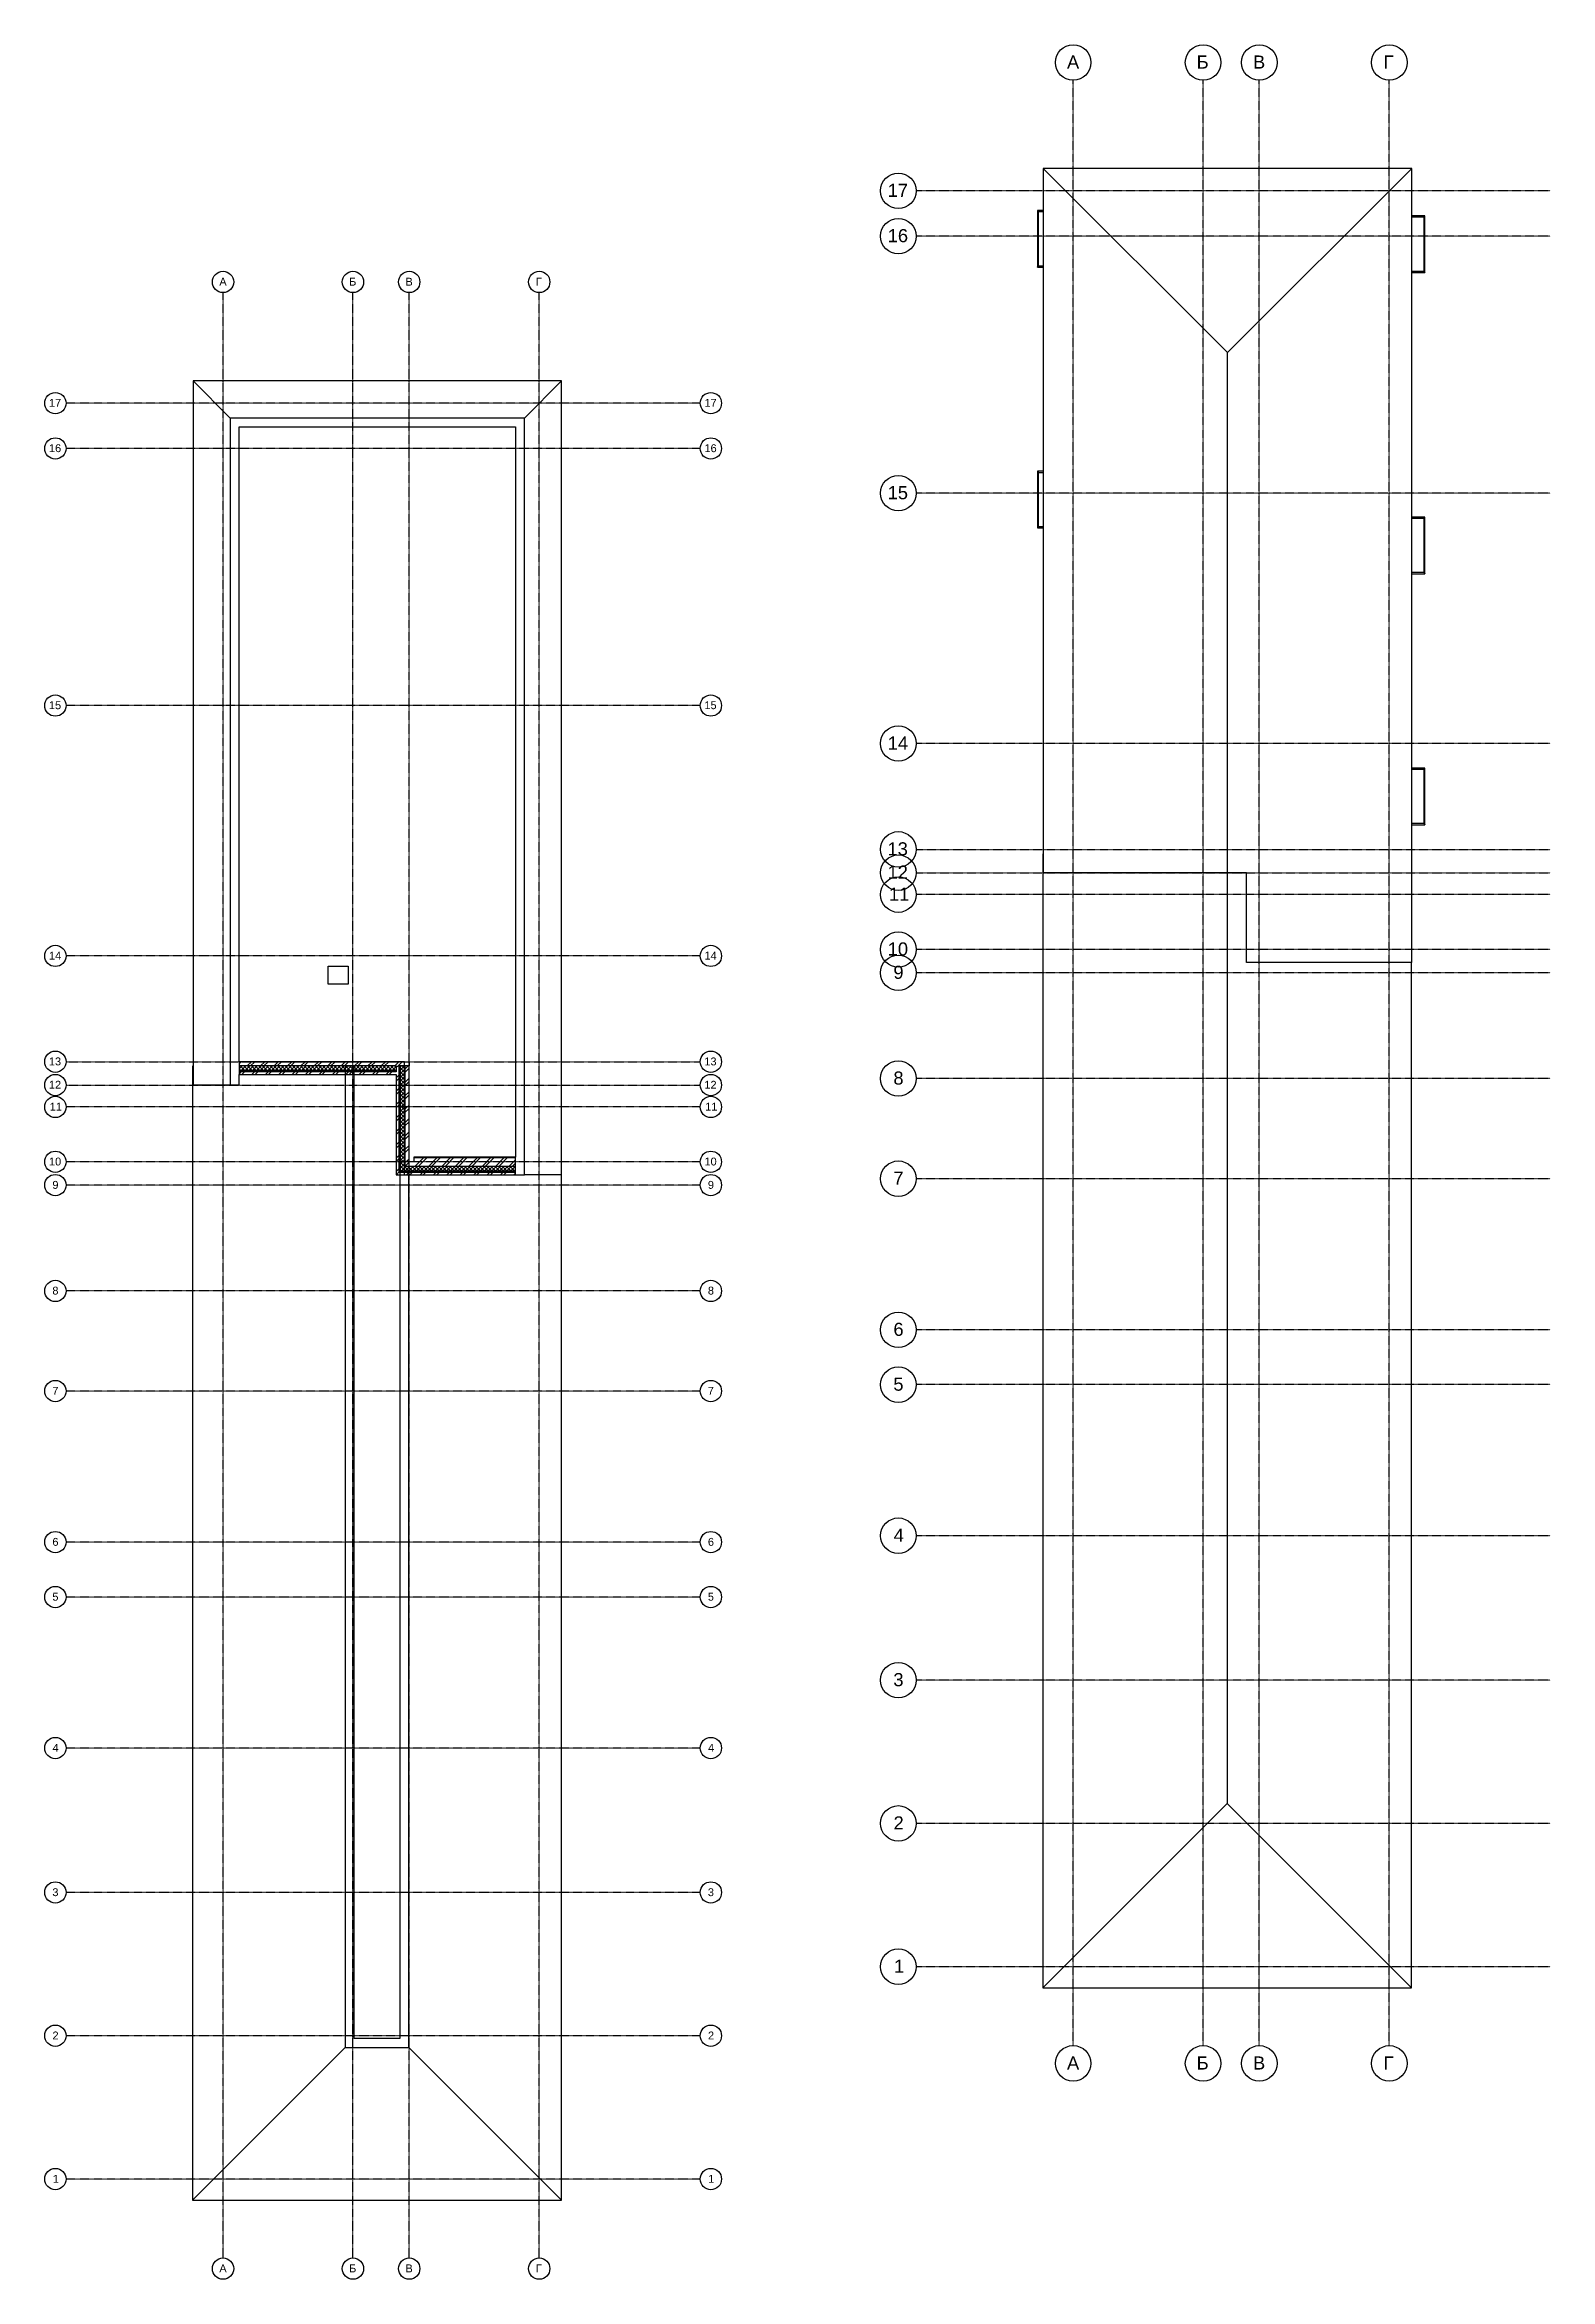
# Model space of a CAD drawing. Header units: millimetres. Extents: x -3463 to 813393, y -106315 to 159215.
# Drawn here: x 481860 to 549622, y -1312 to 99277 of the extents above; entities that cross this region are included whole.
import ezdxf

# ---------------------------------------------------------------- set-up
doc = ezdxf.new("R2010")
doc.units = ezdxf.units.MM
doc.linetypes.add('Линия сетки', pattern=[22.225, 12.7, -3.175, 3.175, -3.175])
doc.layers.add('AXIS_', color=252, linetype='Continuous')
doc.layers.add('PLANS_', color=252, linetype='Continuous')
doc.styles.add('arial', font='arial.ttf')
doc.styles.add('Arial_2', font='arial.ttf', dxfattribs={"height": 590.11976})

# ---------------------------------------------------------------- blocks, each defined once
blk = doc.blocks.new('A$C5fa59da2')
at = {"layer": 'AXIS_', "linetype": 'Линия сетки'}
for p, q in [((-8788, -42848), (-8788, 45622)), ((-2938, -42848), (-2938, 45622)), ((-408, -42848), (-408, 45622)), ((5442, -42848), (5442, 45622)), ((12688, 40644), (-15854, 40644)), ((12688, 38604), (-15854, 38604)), ((12688, 27034), (-15854, 27034)), ((12688, 15764), (-15854, 15764)), ((-15854, 10999), (12688, 10999)), ((-15854, 9949), (12688, 9949)), ((12688, 8964), (-15854, 8964)), ((12688, 6494), (-15854, 6494)), ((12688, 5444), (-15854, 5444)), ((12688, 684), (-15854, 684)), ((12688, -3826), (-15854, -3826)), ((12688, -10626), (-15854, -10626)), ((12688, -13096), (-15854, -13096)), ((12688, -19896), (-15854, -19896)), ((12688, -26396), (-15854, -26396)), ((12688, -32846), (-15854, -32846)), ((12688, -39296), (-15854, -39296))]:
    blk.add_line(p, q, dxfattribs=at)
at = {"layer": 'AXIS_'}
for centre in [(-8788, 46422), (-2938, 46422), (-408, 46422), (5442, 46422), (-16654, 40644), (-16654, 38604), (-16654, 27034), (-16654, 15764), (-16654, 10999), (-16654, 9949), (-16654, 8964), (-16654, 6494), (-16654, 5444), (-16654, 684), (-16654, -3826), (-16654, -10626), (-16654, -13096), (-16654, -19896), (-16654, -26396), (-16654, -32846), (-16654, -39296), (-8788, -43648), (-2938, -43648), (-408, -43648), (5442, -43648)]:
    blk.add_circle(centre, 800, dxfattribs=at)
at = {"layer": 'PLANS_'}
for p, q in [((-10138, 41654), (-10138, 9954)), ((6452, 41654), (-10138, 41654)), ((-1843, 33359), (-10138, 41654)), ((-1843, 33359), (6452, 41654)), ((6452, 5914), (6452, 41654)), ((-10138, 39759), (-10393, 39759)), ((-10393, 39759), (-10393, 37209)), ((-10343, 39709), (-10138, 39709)), ((-10343, 37259), (-10343, 39709)), ((7047, 39519), (6452, 39519)), ((6452, 39469), (6997, 39469)), ((6997, 39469), (6997, 37019)), ((7047, 36969), (7047, 39519)), ((-10138, 37259), (-10343, 37259)), ((-10393, 37209), (-10138, 37209)), ((6997, 37019), (6452, 37019)), ((6452, 36969), (7047, 36969)), ((-1843, 9954), (-1843, 33359)), ((-10138, 28019), (-10393, 28019)), ((-10393, 28019), (-10393, 25469)), ((-10343, 27969), (-10138, 27969)), ((-10343, 25519), (-10343, 27969)), ((-10393, 25469), (-10138, 25469)), ((-10138, 25519), (-10343, 25519)), ((7047, 25958), (6452, 25958)), ((6452, 25908), (6997, 25908)), ((6997, 25908), (6997, 23458)), ((7047, 23408), (7047, 25958)), ((6997, 23458), (6452, 23458)), ((6452, 23408), (7047, 23408)), ((7047, 14658), (6452, 14658)), ((6452, 14608), (6997, 14608)), ((6997, 14608), (6997, 12158)), ((7047, 12108), (7047, 14658)), ((6997, 12158), (6452, 12158)), ((6452, 12108), (7047, 12108)), ((-10158, 10794), (-10158, -40246)), ((-10138, 10794), (-10158, 10794)), ((-10138, 9954), (-988, 9954)), ((-1858, 9954), (-1858, -31946)), ((-988, 5914), (-988, 9954)), ((6452, 5914), (-988, 5914)), ((6442, -40246), (6442, 5914)), ((-1858, -31946), (-10158, -40246)), ((-1858, -31946), (6442, -40246)), ((-10158, -40246), (6442, -40246))]:
    blk.add_line(p, q, dxfattribs=at)
for points in [[(-10393, 39759), (-10393, 39759), (-10393, 39759), (-10391, 39757), (-10390, 39756), (-10388, 39755), (-10387, 39753), (-10385, 39752), (-10383, 39750), (-10381, 39747), (-10379, 39745), (-10378, 39744), (-10376, 39742), (-10375, 39741), (-10373, 39739), (-10371, 39738), (-10370, 39736), (-10368, 39734), (-10366, 39733), (-10365, 39731), (-10363, 39729), (-10362, 39728), (-10360, 39726), (-10358, 39725), (-10357, 39723), (-10356, 39722), (-10354, 39720), (-10352, 39719), (-10351, 39717), (-10349, 39716), (-10348, 39714), (-10346, 39713), (-10345, 39711), (-10343, 39710), (-10343, 39709), (-10343, 39709)], [(6997, 39469), (6997, 39469), (6997, 39470), (6999, 39471), (7000, 39473), (7002, 39474), (7003, 39476), (7005, 39477), (7007, 39479), (7009, 39481), (7011, 39483), (7012, 39485), (7014, 39486), (7015, 39488), (7017, 39489), (7019, 39491), (7020, 39493), (7022, 39494), (7024, 39496), (7025, 39498), (7027, 39499), (7028, 39501), (7030, 39502), (7032, 39504), (7033, 39505), (7034, 39507), (7036, 39508), (7038, 39510), (7039, 39512), (7041, 39513), (7042, 39515), (7044, 39516), (7045, 39517), (7047, 39519), (7047, 39519), (7047, 39519)], [(-10393, 37209), (-10393, 37209), (-10393, 37210), (-10391, 37211), (-10390, 37213), (-10388, 37214), (-10387, 37216), (-10385, 37217), (-10383, 37219), (-10381, 37221), (-10379, 37223), (-10378, 37225), (-10376, 37226), (-10375, 37228), (-10373, 37229), (-10371, 37231), (-10370, 37233), (-10368, 37234), (-10366, 37236), (-10365, 37238), (-10363, 37239), (-10362, 37241), (-10360, 37242), (-10358, 37244), (-10357, 37245), (-10356, 37247), (-10354, 37248), (-10352, 37250), (-10351, 37252), (-10349, 37253), (-10348, 37255), (-10346, 37256), (-10345, 37257), (-10343, 37259), (-10343, 37259), (-10343, 37259)], [(6997, 37019), (6997, 37019), (6997, 37019), (6999, 37017), (7000, 37016), (7002, 37015), (7003, 37013), (7005, 37012), (7007, 37010), (7009, 37007), (7011, 37005), (7012, 37004), (7014, 37002), (7015, 37001), (7017, 36999), (7019, 36998), (7020, 36996), (7022, 36994), (7024, 36993), (7025, 36991), (7027, 36989), (7028, 36988), (7030, 36986), (7032, 36985), (7033, 36983), (7034, 36982), (7036, 36980), (7038, 36979), (7039, 36977), (7041, 36976), (7042, 36974), (7044, 36973), (7045, 36971), (7047, 36970), (7047, 36969), (7047, 36969)], [(-10393, 28019), (-10393, 28019), (-10393, 28019), (-10391, 28017), (-10390, 28016), (-10388, 28015), (-10387, 28013), (-10385, 28012), (-10383, 28010), (-10381, 28007), (-10379, 28005), (-10378, 28004), (-10376, 28002), (-10375, 28001), (-10373, 27999), (-10371, 27998), (-10370, 27996), (-10368, 27994), (-10366, 27993), (-10365, 27991), (-10363, 27989), (-10362, 27988), (-10360, 27986), (-10358, 27985), (-10357, 27983), (-10356, 27982), (-10354, 27980), (-10352, 27979), (-10351, 27977), (-10349, 27976), (-10348, 27974), (-10346, 27973), (-10345, 27971), (-10343, 27970), (-10343, 27969), (-10343, 27969)], [(-10393, 25469), (-10393, 25469), (-10393, 25470), (-10391, 25471), (-10390, 25473), (-10388, 25474), (-10387, 25476), (-10385, 25477), (-10383, 25479), (-10381, 25481), (-10379, 25483), (-10378, 25485), (-10376, 25486), (-10375, 25488), (-10373, 25489), (-10371, 25491), (-10370, 25493), (-10368, 25494), (-10366, 25496), (-10365, 25498), (-10363, 25499), (-10362, 25501), (-10360, 25502), (-10358, 25504), (-10357, 25505), (-10356, 25507), (-10354, 25508), (-10352, 25510), (-10351, 25512), (-10349, 25513), (-10348, 25515), (-10346, 25516), (-10345, 25517), (-10343, 25519), (-10343, 25519), (-10343, 25519)], [(6997, 25908), (6997, 25908), (6997, 25909), (6999, 25910), (7000, 25912), (7002, 25913), (7003, 25915), (7005, 25916), (7007, 25918), (7009, 25920), (7011, 25922), (7012, 25924), (7014, 25925), (7015, 25927), (7017, 25928), (7019, 25930), (7020, 25932), (7022, 25933), (7024, 25935), (7025, 25937), (7027, 25938), (7028, 25940), (7030, 25941), (7032, 25943), (7033, 25944), (7034, 25946), (7036, 25947), (7038, 25949), (7039, 25951), (7041, 25952), (7042, 25954), (7044, 25955), (7045, 25957), (7047, 25958), (7047, 25958), (7047, 25958)], [(6997, 23458), (6997, 23458), (6997, 23458), (6999, 23457), (7000, 23455), (7002, 23454), (7003, 23452), (7005, 23451), (7007, 23449), (7009, 23446), (7011, 23444), (7012, 23443), (7014, 23441), (7015, 23440), (7017, 23438), (7019, 23437), (7020, 23435), (7022, 23433), (7024, 23432), (7025, 23430), (7027, 23428), (7028, 23427), (7030, 23425), (7032, 23424), (7033, 23422), (7034, 23421), (7036, 23419), (7038, 23418), (7039, 23416), (7041, 23415), (7042, 23413), (7044, 23412), (7045, 23410), (7047, 23409), (7047, 23408), (7047, 23408)], [(6997, 14608), (6997, 14608), (6997, 14609), (6999, 14610), (7000, 14612), (7002, 14613), (7003, 14615), (7005, 14616), (7007, 14618), (7009, 14620), (7011, 14622), (7012, 14624), (7014, 14625), (7015, 14627), (7017, 14628), (7019, 14630), (7020, 14632), (7022, 14633), (7024, 14635), (7025, 14637), (7027, 14638), (7028, 14640), (7030, 14641), (7032, 14643), (7033, 14644), (7034, 14646), (7036, 14647), (7038, 14649), (7039, 14651), (7041, 14652), (7042, 14654), (7044, 14655), (7045, 14657), (7047, 14658), (7047, 14658), (7047, 14658)], [(6997, 12158), (6997, 12158), (6997, 12158), (6999, 12157), (7000, 12155), (7002, 12154), (7003, 12152), (7005, 12151), (7007, 12149), (7009, 12146), (7011, 12144), (7012, 12143), (7014, 12141), (7015, 12140), (7017, 12138), (7019, 12137), (7020, 12135), (7022, 12133), (7024, 12132), (7025, 12130), (7027, 12128), (7028, 12127), (7030, 12125), (7032, 12124), (7033, 12122), (7034, 12121), (7036, 12119), (7038, 12118), (7039, 12116), (7041, 12115), (7042, 12113), (7044, 12112), (7045, 12110), (7047, 12109), (7047, 12108), (7047, 12108)]]:
    blk.add_open_spline(points, degree=3, knots=[0, 0, 0, 0, 0.0833333, 0.125, 0.1666667, 0.2083333, 0.2291667, 0.25, 0.2916667, 0.3333333, 0.3541667, 0.375, 0.3958333, 0.4166667, 0.4375, 0.4583333, 0.4791667, 0.5, 0.5208333, 0.5416667, 0.5625, 0.5833333, 0.6041667, 0.625, 0.6458333, 0.6666667, 0.6875, 0.7083333, 0.75, 0.7708333, 0.7916667, 0.8333333, 0.875, 0.9166667, 1, 1, 1, 1], dxfattribs=at)
at = {"layer": 'AXIS_', "lineweight": -3, "style": 'Arial_2'}
for s, height, p in [('А', 590, (-9064, 46146)), ('Б', 590, (-3228, 46146)), ('В', 590, (-692, 46146)), ('Г', 590, (5186, 46146)), ('17', 590.1, (-17135, 40371)), ('16', 590.1, (-17134, 38331)), ('15', 590.1, (-17137, 26761)), ('14', 590.1, (-17133, 15491)), ('13', 590.1, (-17142, 10728)), ('12', 590.1, (-17139, 9678)), ('11', 590.1, (-17078, 8691)), ('10', 590.1, (-17134, 6221)), ('9', 590, (-16878, 5171)), ('8', 590, (-16878, 411)), ('7', 590, (-16880, -4099)), ('6', 590, (-16876, -10899)), ('5', 590, (-16880, -13369)), ('4', 590, (-16865, -20169)), ('3', 590, (-16878, -26669)), ('2', 590, (-16870, -33119)), ('1', 590, (-16848, -39569)), ('А', 590, (-9064, -43924)), ('Б', 590, (-3228, -43924)), ('В', 590, (-692, -43924)), ('Г', 590, (5186, -43924))]:
    blk.add_text(s, height=height, dxfattribs=at).set_placement(p)
blk = doc.blocks.new('A$C70d09285')
at = {"layer": 'AXIS_', "linetype": 'Линия сетки'}
for p, q in [((-2773, -41578), (-2773, 46892)), ((3077, -41578), (3077, 46892)), ((5607, -41578), (5607, 46892)), ((11457, -41578), (11457, 46892)), ((18703, 41915), (-9838, 41915)), ((18703, 39875), (-9838, 39875)), ((18703, 28305), (-9838, 28305)), ((18703, 17035), (-9838, 17035)), ((-9838, 12270), (18703, 12270)), ((-9838, 11220), (18703, 11220)), ((18703, 10235), (-9838, 10235)), ((18703, 7765), (-9838, 7765)), ((18703, 6715), (-9838, 6715)), ((18703, 1955), (-9838, 1955)), ((18703, -2555), (-9838, -2555)), ((18703, -9355), (-9838, -9355)), ((18703, -11825), (-9838, -11825)), ((18703, -18625), (-9838, -18625)), ((18703, -25125), (-9838, -25125)), ((18703, -31575), (-9838, -31575)), ((18703, -38025), (-9838, -38025))]:
    blk.add_line(p, q, dxfattribs=at)
at = {"layer": 'AXIS_'}
for centre in [(-2773, 47372), (3077, 47372), (5607, 47372), (11457, 47372), (-10318, 41915), (19183, 41915), (-10318, 39875), (19183, 39875), (-10318, 28305), (19183, 28305), (-10318, 17035), (19183, 17035), (-10318, 12270), (19183, 12270), (-10318, 11220), (19183, 11220), (-10318, 10235), (19183, 10235), (-10318, 7765), (19183, 7765), (-10318, 6715), (19183, 6715), (-10318, 1955), (19183, 1955), (-10318, -2555), (19183, -2555), (-10318, -9355), (19183, -9355), (-10318, -11825), (19183, -11825), (-10318, -18625), (19183, -18625), (-10318, -25125), (19183, -25125), (-10318, -31575), (19183, -31575), (-10318, -38025), (19183, -38025), (-2773, -42058), (3077, -42058), (5607, -42058), (11457, -42058)]:
    blk.add_circle(centre, 480, dxfattribs=at)
at = {"layer": 'PLANS_'}
for p, q in [((-4123, 42925), (-4123, 11225)), ((12467, 42925), (-4123, 42925)), ((-2444, 41246), (-4123, 42925)), ((10789, 41246), (12467, 42925)), ((12467, 7185), (12467, 42925)), ((-2044, 12270), (-2044, 11690)), ((5027, 12080), (-2044, 12080)), ((5027, 12080), (5027, 11810)), ((5147, 12085), (5147, 7305)), ((5397, 12085), (5147, 12085)), ((5207, 12085), (5207, 7365)), ((5397, 12270), (5607, 12270)), ((5417, 12085), (5417, 7575)), ((5607, 12270), (5607, 12085)), ((-4143, 12065), (-4143, -38975)), ((-4123, 12065), (-4143, 12065)), ((-4123, 11225), (-2444, 11225)), ((5027, 11870), (-2044, 11870)), ((5027, 11810), (-2044, 11810)), ((5147, 7305), (10389, 7305)), ((5207, 7365), (10389, 7365)), ((5417, 7575), (10389, 7575)), ((5817, 7955), (10389, 7955)), ((10389, 7185), (10389, 7975)), ((12467, 7185), (10789, 7185)), ((12457, -38975), (12457, 7185)), ((2732, -32101), (-4143, -38975)), ((5583, -32101), (12457, -38975)), ((-4143, -38975), (12457, -38975))]:
    blk.add_line(p, q, dxfattribs=at)
at = {"layer": 'PLANS_', "lineweight": 25}
for p, q in [((10789, 41246), (-2444, 41246)), ((-2444, 41246), (-2444, 11225)), ((10789, 7185), (10789, 41246)), ((-2044, 12270), (-2044, 40846)), ((-2044, 40846), (10389, 40846)), ((10389, 40846), (10389, 7975)), ((5397, 12270), (-2044, 12270)), ((5397, 12085), (5397, 12270)), ((5607, 12085), (5397, 12085)), ((5607, 7765), (5607, 12085)), ((-2444, 11225), (-2044, 11225)), ((-2044, 11690), (5027, 11690)), ((-2044, 11225), (-2044, 11690)), ((3132, 12065), (2732, 12065)), ((2732, 12065), (2732, -32101)), ((3132, -31701), (3132, 12065)), ((5027, 11690), (5027, 7185)), ((5183, 12065), (5183, -31701)), ((5397, 12065), (5183, 12065)), ((5397, 7185), (5397, 12065)), ((5027, 7185), (10389, 7185)), ((5583, -32101), (5583, 7185)), ((5817, 7765), (5607, 7765)), ((10389, 7975), (5817, 7975)), ((5817, 7975), (5817, 7765)), ((10389, 7185), (10789, 7185)), ((2732, -32101), (5583, -32101)), ((5183, -31701), (3132, -31701))]:
    blk.add_line(p, q, dxfattribs=at)
at = {"layer": 'PLANS_', "lineweight": -3}
for p, q in [((1967, 15765), (1967, 16565)), ((1967, 16565), (2867, 16565)), ((2867, 16565), (2867, 15765)), ((2867, 15765), (1967, 15765))]:
    blk.add_line(p, q, dxfattribs=at)
at = {"layer": 'PLANS_', "linetype": 'Continuous', "lineweight": 9}
for p, q in [((-2044, 12175), (-1950, 12270)), ((-2044, 11944), (-1908, 12080)), ((-1797, 11870), (-2007, 12080)), ((-1949, 11870), (-1739, 12080)), ((-1628, 11870), (-1838, 12080)), ((-1779, 11870), (-1569, 12080)), ((-1683, 12080), (-1493, 12270)), ((-1458, 11870), (-1668, 12080)), ((-1609, 11870), (-1399, 12080)), ((-1537, 12080), (-1347, 12270)), ((-1288, 11870), (-1498, 12080)), ((-1439, 11870), (-1229, 12080)), ((-1119, 11870), (-1329, 12080)), ((-1270, 11870), (-1060, 12080)), ((-949, 11870), (-1159, 12080)), ((-1100, 11870), (-890, 12080)), ((-1079, 12080), (-889, 12270)), ((-779, 11870), (-989, 12080)), ((-933, 12080), (-743, 12270)), ((-930, 11870), (-720, 12080)), ((-609, 11870), (-819, 12080)), ((-761, 11870), (-551, 12080)), ((-440, 11870), (-650, 12080)), ((-591, 11870), (-381, 12080)), ((-270, 11870), (-480, 12080)), ((-476, 12080), (-286, 12270)), ((-421, 11870), (-211, 12080)), ((-330, 12080), (-140, 12270)), ((-100, 11870), (-310, 12080)), ((-251, 11870), (-41, 12080)), ((69, 11870), (-141, 12080)), ((-82, 11870), (128, 12080)), ((239, 11870), (29, 12080)), ((88, 11870), (298, 12080)), ((128, 12080), (318, 12270)), ((409, 11870), (199, 12080)), ((258, 11870), (468, 12080)), ((274, 12080), (464, 12270)), ((578, 11870), (368, 12080)), ((427, 11870), (637, 12080)), ((748, 11870), (538, 12080)), ((597, 11870), (807, 12080)), ((918, 11870), (708, 12080)), ((731, 12080), (921, 12270)), ((767, 11870), (977, 12080)), ((877, 12080), (1067, 12270)), ((1088, 11870), (878, 12080)), ((936, 11870), (1146, 12080)), ((1257, 11870), (1047, 12080)), ((1106, 11870), (1316, 12080)), ((1427, 11870), (1217, 12080)), ((1276, 11870), (1486, 12080)), ((1334, 12080), (1524, 12270)), ((1597, 11870), (1387, 12080)), ((1446, 11870), (1656, 12080)), ((1481, 12080), (1671, 12270)), ((1766, 11870), (1556, 12080)), ((1615, 11870), (1825, 12080)), ((1936, 11870), (1726, 12080)), ((1785, 11870), (1995, 12080)), ((2106, 11870), (1896, 12080)), ((1938, 12080), (2128, 12270)), ((1955, 11870), (2165, 12080)), ((2276, 11870), (2066, 12080)), ((2084, 12080), (2274, 12270)), ((2124, 11870), (2334, 12080)), ((2445, 11870), (2235, 12080)), ((2294, 11870), (2504, 12080)), ((2615, 11870), (2405, 12080)), ((2464, 11870), (2674, 12080)), ((2541, 12080), (2731, 12270)), ((2785, 11870), (2575, 12080)), ((2634, 11870), (2844, 12080)), ((2688, 12080), (2878, 12270)), ((2954, 11870), (2744, 12080)), ((2803, 11870), (3013, 12080)), ((3124, 11870), (2914, 12080)), ((2973, 11870), (3183, 12080)), ((3294, 11870), (3084, 12080)), ((3143, 11870), (3353, 12080)), ((3145, 12080), (3335, 12270)), ((3463, 11870), (3253, 12080)), ((3291, 12080), (3481, 12270)), ((3312, 11870), (3522, 12080)), ((3633, 11870), (3423, 12080)), ((3482, 11870), (3692, 12080)), ((3803, 11870), (3593, 12080)), ((3652, 11870), (3862, 12080)), ((3748, 12080), (3938, 12270)), ((3973, 11870), (3763, 12080)), ((3821, 11870), (4031, 12080)), ((3895, 12080), (4085, 12270)), ((4142, 11870), (3932, 12080)), ((3991, 11870), (4201, 12080)), ((4312, 11870), (4102, 12080)), ((4161, 11870), (4371, 12080)), ((4482, 11870), (4272, 12080)), ((4331, 11870), (4541, 12080)), ((4352, 12080), (4542, 12270)), ((4651, 11870), (4441, 12080)), ((4498, 12080), (4688, 12270)), ((4500, 11870), (4710, 12080)), ((4821, 11870), (4611, 12080)), ((4670, 11870), (4880, 12080)), ((4991, 11870), (4781, 12080)), ((5027, 12003), (4951, 12080)), ((4955, 12080), (5145, 12270)), ((5027, 12005), (5107, 12085)), ((5107, 12085), (5292, 12270)), ((5207, 12068), (5224, 12085)), ((5207, 11898), (5394, 12085)), ((5417, 11952), (5285, 12085)), ((5417, 11938), (5564, 12085)), ((-1967, 11870), (-2044, 11947)), ((-2044, 11718), (-1953, 11810)), ((-1927, 11690), (-1807, 11810)), ((-1469, 11690), (-1349, 11810)), ((-1323, 11690), (-1203, 11810)), ((-866, 11690), (-746, 11810)), ((-755, 11838), (-773, 11870)), ((-750, 11867), (-710, 11867)), ((-720, 11690), (-600, 11810)), ((-522, 11844), (-542, 11810)), ((-262, 11690), (-142, 11810)), ((-116, 11690), (4, 11810)), ((-19, 11867), (22, 11867)), ((23, 11812), (21, 11810)), ((106, 11810), (102, 11816)), ((341, 11690), (461, 11810)), ((469, 11867), (509, 11867)), ((487, 11690), (607, 11810)), ((944, 11690), (1064, 11810)), ((1091, 11690), (1211, 11810)), ((1211, 11847), (1198, 11870)), ((1548, 11690), (1668, 11810)), ((1688, 11867), (1728, 11867)), ((1694, 11690), (1814, 11810)), ((2151, 11690), (2271, 11810)), ((2298, 11690), (2418, 11810)), ((2420, 11867), (2460, 11867)), ((2633, 11823), (2612, 11858)), ((2755, 11690), (2875, 11810)), ((2901, 11690), (3021, 11810)), ((3151, 11867), (3191, 11867)), ((3358, 11690), (3478, 11810)), ((3505, 11690), (3625, 11810)), ((3962, 11690), (4082, 11810)), ((4108, 11690), (4228, 11810)), ((4280, 11870), (4267, 11849)), ((4565, 11690), (4685, 11810)), ((4614, 11867), (4654, 11867)), ((4712, 11690), (4832, 11810)), ((4840, 11870), (5027, 12057)), ((5009, 11870), (5027, 11888)), ((5027, 11548), (5147, 11668)), ((5027, 11402), (5147, 11522)), ((5175, 11320), (5155, 11355)), ((5417, 11783), (5207, 11993)), ((5207, 11728), (5417, 11938)), ((5417, 11613), (5207, 11823)), ((5207, 11558), (5417, 11768)), ((5417, 11443), (5207, 11653)), ((5207, 11389), (5417, 11599)), ((5417, 11273), (5207, 11483)), ((5207, 11219), (5417, 11429)), ((5417, 11104), (5207, 11314)), ((5207, 11049), (5417, 11259)), ((5417, 10934), (5207, 11144)), ((5207, 10880), (5417, 11090)), ((5417, 11792), (5607, 11982)), ((5417, 11335), (5607, 11525)), ((5417, 11188), (5607, 11378)), ((5027, 10945), (5147, 11065)), ((5027, 10798), (5147, 10918)), ((5027, 10341), (5147, 10461)), ((5027, 10195), (5147, 10315)), ((5207, 11038), (5201, 11028)), ((5417, 10764), (5207, 10974)), ((5207, 10710), (5417, 10920)), ((5417, 10595), (5207, 10805)), ((5207, 10540), (5417, 10750)), ((5417, 10425), (5207, 10635)), ((5207, 10370), (5417, 10580)), ((5417, 10255), (5207, 10465)), ((5207, 10201), (5417, 10411)), ((5417, 10085), (5207, 10295)), ((5207, 10031), (5417, 10241)), ((5417, 9916), (5207, 10126)), ((5207, 9861), (5417, 10071)), ((5417, 10731), (5607, 10921)), ((5417, 10585), (5607, 10775)), ((5417, 10128), (5607, 10318)), ((5417, 9981), (5607, 10171)), ((5027, 9738), (5147, 9858)), ((5027, 9591), (5147, 9711)), ((5027, 9134), (5147, 9254)), ((5027, 8988), (5147, 9108)), ((5417, 9746), (5207, 9956)), ((5207, 9692), (5417, 9902)), ((5417, 9576), (5207, 9786)), ((5207, 9522), (5417, 9732)), ((5417, 9407), (5207, 9617)), ((5207, 9352), (5417, 9562)), ((5417, 9237), (5207, 9447)), ((5207, 9183), (5417, 9393)), ((5417, 9067), (5207, 9277)), ((5207, 9013), (5417, 9223)), ((5417, 8898), (5207, 9108)), ((5207, 8843), (5417, 9053)), ((5417, 9524), (5607, 9714)), ((5417, 9378), (5607, 9568)), ((5417, 8921), (5607, 9111)), ((5027, 8531), (5147, 8651)), ((5027, 8385), (5147, 8505)), ((5027, 7927), (5147, 8047)), ((5417, 8728), (5207, 8938)), ((5207, 8673), (5417, 8883)), ((5417, 8558), (5207, 8768)), ((5207, 8504), (5417, 8714)), ((5417, 8388), (5207, 8598)), ((5207, 8334), (5417, 8544)), ((5417, 8219), (5207, 8429)), ((5207, 8164), (5417, 8374)), ((5417, 8049), (5207, 8259)), ((5207, 7995), (5417, 8205)), ((5417, 7879), (5207, 8089)), ((5417, 8775), (5607, 8965)), ((5417, 8317), (5607, 8507)), ((5417, 8171), (5607, 8361)), ((5027, 7781), (5147, 7901)), ((5027, 7324), (5147, 7444)), ((5034, 7185), (5147, 7298)), ((5147, 8008), (5147, 8008)), ((5147, 7298), (5154, 7305)), ((5207, 7825), (5417, 8035)), ((5417, 7710), (5207, 7920)), ((5207, 7655), (5417, 7865)), ((5417, 7540), (5207, 7750)), ((5207, 7486), (5417, 7696)), ((5417, 7370), (5207, 7580)), ((5253, 7365), (5207, 7410)), ((5256, 7365), (5417, 7526)), ((5326, 7342), (5306, 7307)), ((5417, 7714), (5607, 7904)), ((5417, 7526), (5466, 7575)), ((5593, 7365), (5417, 7540)), ((5423, 7365), (5417, 7370)), ((5424, 7575), (5614, 7765)), ((5426, 7365), (5636, 7575)), ((5492, 7185), (5612, 7305)), ((5762, 7365), (5552, 7575)), ((5596, 7365), (5806, 7575)), ((5638, 7185), (5758, 7305)), ((5932, 7365), (5722, 7575)), ((5765, 7365), (5975, 7575)), ((5833, 7965), (5874, 7965)), ((5882, 7575), (6262, 7955)), ((6102, 7365), (5892, 7575)), ((5935, 7365), (6145, 7575)), ((6028, 7575), (6408, 7955)), ((6271, 7365), (6061, 7575)), ((6095, 7185), (6215, 7305)), ((6105, 7365), (6315, 7575)), ((6441, 7365), (6231, 7575)), ((6241, 7185), (6361, 7305)), ((6274, 7365), (6484, 7575)), ((6321, 7965), (6361, 7965)), ((6611, 7365), (6401, 7575)), ((6444, 7365), (6654, 7575)), ((6485, 7575), (6865, 7955)), ((6781, 7365), (6571, 7575)), ((6614, 7365), (6824, 7575)), ((6631, 7575), (7011, 7955)), ((6699, 7185), (6819, 7305)), ((6950, 7365), (6740, 7575)), ((6784, 7365), (6994, 7575)), ((6845, 7185), (6965, 7305)), ((7120, 7365), (6910, 7575)), ((6953, 7365), (7163, 7575)), ((7290, 7365), (7080, 7575)), ((7089, 7575), (7469, 7955)), ((7123, 7365), (7333, 7575)), ((7235, 7575), (7615, 7955)), ((7459, 7365), (7249, 7575)), ((7293, 7365), (7503, 7575)), ((7302, 7185), (7422, 7305)), ((7629, 7365), (7419, 7575)), ((7448, 7185), (7568, 7305)), ((7462, 7365), (7672, 7575)), ((7540, 7965), (7581, 7965)), ((7799, 7365), (7589, 7575)), ((7632, 7365), (7842, 7575)), ((7658, 7967), (7650, 7955)), ((7670, 7974), (7670, 7975)), ((7692, 7575), (8072, 7955)), ((7968, 7365), (7758, 7575)), ((7802, 7365), (8012, 7575)), ((7838, 7575), (8218, 7955)), ((7905, 7185), (8025, 7305)), ((8138, 7365), (7928, 7575)), ((7971, 7365), (8181, 7575)), ((8036, 7340), (8022, 7365)), ((8052, 7185), (8172, 7305)), ((8308, 7365), (8098, 7575)), ((8141, 7365), (8351, 7575)), ((8478, 7365), (8268, 7575)), ((8272, 7965), (8312, 7965)), ((8295, 7575), (8675, 7955)), ((8311, 7365), (8521, 7575)), ((8647, 7365), (8437, 7575)), ((8442, 7575), (8822, 7955)), ((8481, 7365), (8691, 7575)), ((8509, 7185), (8629, 7305)), ((8817, 7365), (8607, 7575)), ((8650, 7365), (8860, 7575)), ((8655, 7185), (8775, 7305)), ((8713, 7357), (8693, 7322)), ((8987, 7365), (8777, 7575)), ((8820, 7365), (9030, 7575)), ((8899, 7575), (9279, 7955)), ((9156, 7365), (8946, 7575)), ((8990, 7365), (9200, 7575)), ((9003, 7965), (9044, 7965)), ((9045, 7575), (9425, 7955)), ((9112, 7185), (9232, 7305)), ((9326, 7365), (9116, 7575)), ((9159, 7365), (9369, 7575)), ((9259, 7185), (9379, 7305)), ((9496, 7365), (9286, 7575)), ((9329, 7365), (9539, 7575)), ((9666, 7365), (9456, 7575)), ((9499, 7365), (9709, 7575)), ((9502, 7575), (9882, 7955)), ((9835, 7365), (9625, 7575)), ((9649, 7575), (10029, 7955)), ((9668, 7365), (9878, 7575)), ((9716, 7185), (9836, 7305)), ((10005, 7365), (9795, 7575)), ((9838, 7365), (10048, 7575)), ((9862, 7185), (9982, 7305)), ((10175, 7365), (9965, 7575)), ((10008, 7365), (10218, 7575)), ((10106, 7575), (10389, 7858)), ((10344, 7365), (10134, 7575)), ((10178, 7365), (10388, 7575)), ((10252, 7575), (10389, 7711)), ((10389, 7490), (10304, 7575)), ((10319, 7185), (10389, 7254)), ((10347, 7365), (10389, 7406))]:
    blk.add_line(p, q, dxfattribs=at)
at = {"layer": 'AXIS_', "lineweight": -3, "style": 'arial'}
for s, height, p in [('А', 354, (-2938, 47206)), ('Б', 354, (2903, 47206)), ('В', 354, (5437, 47206)), ('Г', 354, (11304, 47206)), ('17', 354.1, (-10607, 41751)), ('17', 354.1, (18895, 41751)), ('16', 354.1, (-10607, 39711)), ('16', 354.1, (18895, 39711)), ('15', 354.1, (-10608, 28141)), ('15', 354.1, (18893, 28141)), ('14', 354.1, (-10606, 16871)), ('14', 354.1, (18895, 16871)), ('13', 354.1, (-10611, 12107)), ('13', 354.1, (18890, 12107)), ('12', 354.1, (-10610, 11057)), ('12', 354.1, (18892, 11057)), ('11', 354.1, (-10573, 10071)), ('11', 354.1, (18929, 10071)), ('10', 354.1, (-10606, 7601)), ('10', 354.1, (18895, 7601)), ('9', 354, (-10453, 6551)), ('9', 354, (19049, 6551)), ('8', 354, (-10453, 1791)), ('8', 354, (19049, 1791)), ('7', 354, (-10454, -2719)), ('7', 354, (19047, -2719)), ('6', 354, (-10452, -9519)), ('6', 354, (19050, -9519)), ('5', 354, (-10454, -11989)), ('5', 354, (19048, -11989)), ('4', 354, (-10445, -18789)), ('4', 354, (19057, -18789)), ('3', 354, (-10453, -25289)), ('3', 354, (19049, -25289)), ('2', 354, (-10448, -31739)), ('2', 354, (19054, -31739)), ('1', 354, (-10435, -38189)), ('1', 354, (19066, -38189)), ('А', 354, (-2938, -42223)), ('Б', 354, (2903, -42223)), ('В', 354, (5437, -42223)), ('Г', 354, (11304, -42223))]:
    blk.add_text(s, height=height, dxfattribs=at).set_placement(p)

msp = doc.modelspace()

# ---------------------------------------------------------------- block references
at = {"layer": 'PLANS_', "lineweight": -3}
for name, p in [('A$C5fa59da2', (536934, 52056)), ('A$C70d09285', (492658, 41226))]:
    msp.add_blockref(name, p, dxfattribs=at)

doc.saveas('drawing.dxf')
